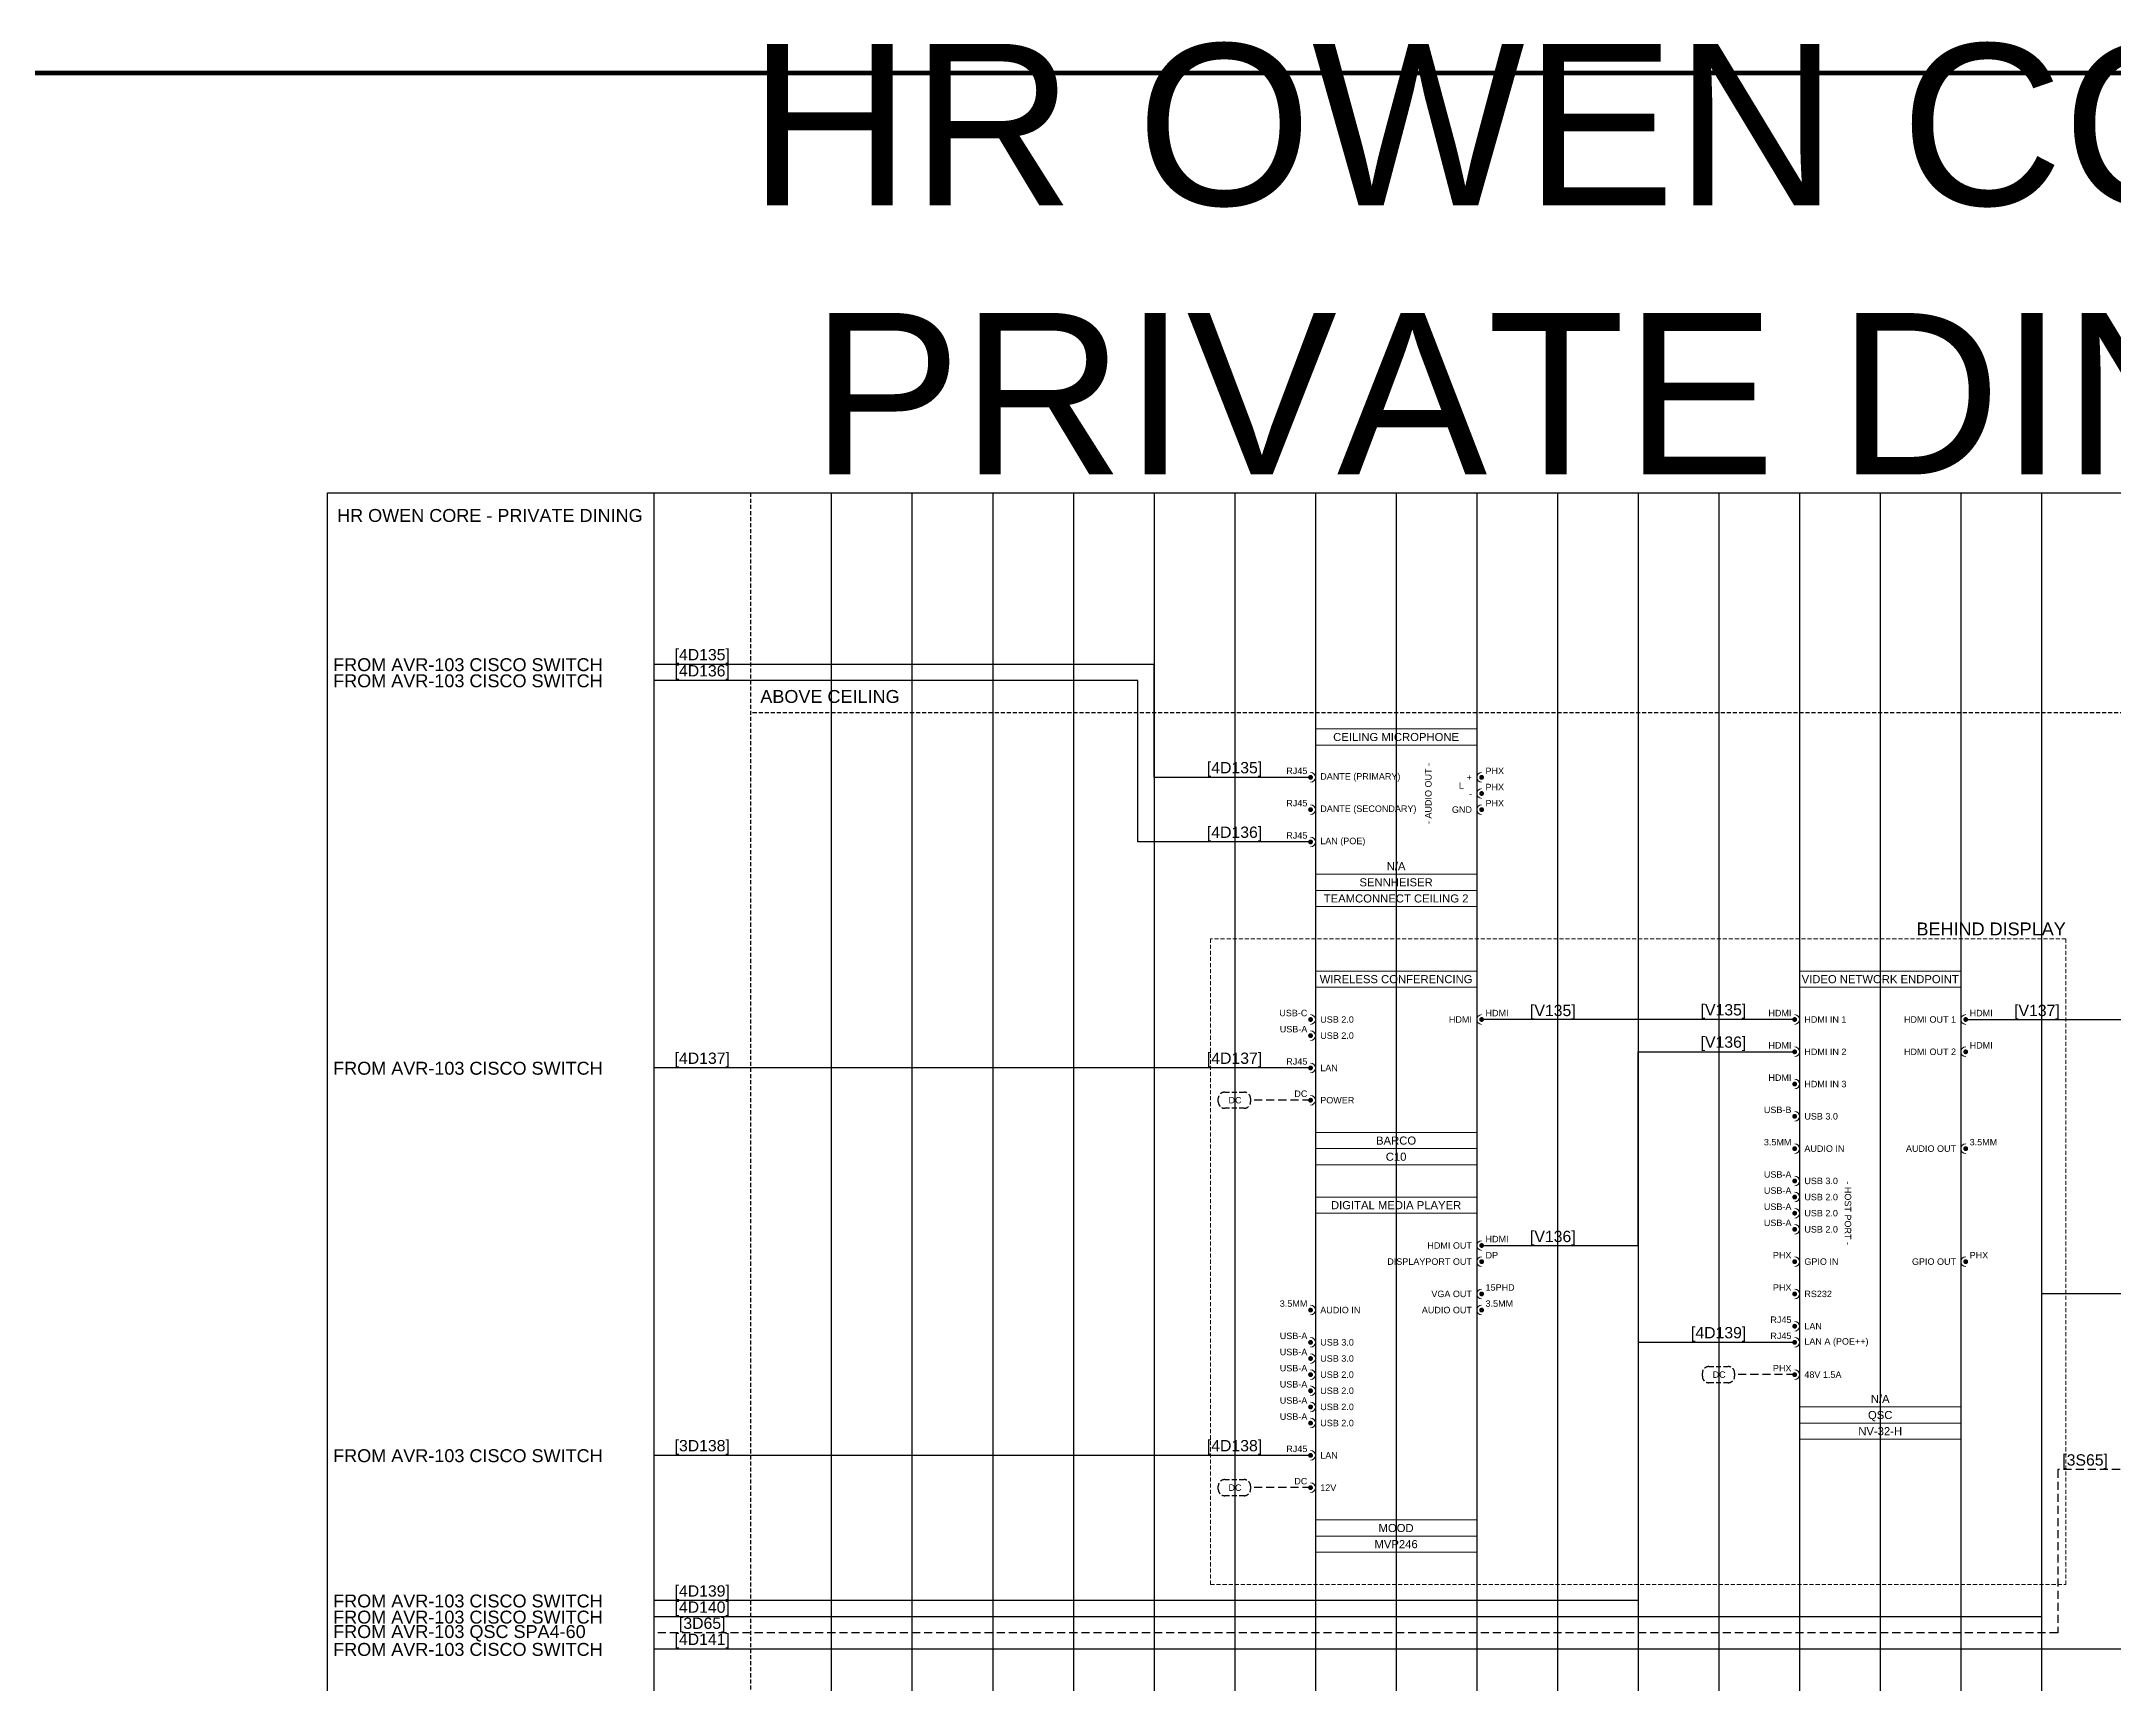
# Model space of a CAD drawing. Header units: millimetres. Extents: x -71336 to -35435, y -26189 to 22712.
# Drawn here: x -40299 to -39656, y -5342 to -4833 of the extents above; entities that cross this region are included whole.
import ezdxf
from ezdxf.enums import TextEntityAlignment as Align
from ezdxf.lldxf.tags import DXFTag

# ---------------------------------------------------------------- set-up
doc = ezdxf.new("R2010")
doc.units = ezdxf.units.MM
doc.linetypes.add('DASHED', pattern=[0.75, 0.5, -0.25])
doc.linetypes.add('DASHED2', pattern=[0.375, 0.25, -0.125])
for name, color, linetype in [('SC - 2 Core Speaker', 211, 'DASHED'), ('SC - 3 Core Flex', 7, 'DASHED'), ('SC - Cat - Green - Data', 84, 'Continuous'), ('SC - Cat - Green - Data - DANTE', 84, 'DANTE'), ('SC - Cat - Green - Data - DS', 84, 'DS'), ('SC - Cat - Green - Data - QLAN', 84, 'QLAN'), ('SC - HDMI', 192, 'Continuous'), ('SC - Text', 7, 'Continuous'), ('Text', 7, 'Continuous')]:
    doc.layers.add(name, color=color, linetype=linetype)
doc.layers.add('SC - Equipment', color=7, linetype='Continuous', lineweight=13)
doc.layers.add('SC - Titlesheet - Model', color=250, linetype='Continuous', plot=False)
doc.layers.add('SC - Xlines', color=252, linetype='Continuous', plot=False)
doc.styles.add('ARIAL', font='arial.ttf')
doc.styles.get("Standard").update_dxf_attribs({"font": 'arial.ttf', "height": 35})
tags = doc.linetypes.add('DANTE', pattern='A,3.745209,-0.071128,["DANTE",ARIAL,S=0.5,R=0,X=0,Y=-0.25],-2.454793,3.728871', length=10.000001).pattern_tags.tags
tags[6] = DXFTag(74, 10)
tags = doc.linetypes.add('DS', pattern='A,1.939444,-0.075392,["DS",ARIAL,S=0.5,R=0,X=0,Y=-0.25],-1.06308,1.922084', length=5).pattern_tags.tags
tags[6] = DXFTag(74, 10)
tags = doc.linetypes.add('QLAN', pattern='A,3.942001,-0.106942,["QLAN",ARIAL,S=0.5,R=0,X=0,Y=-0.25],-1.981735,3.969322', length=10).pattern_tags.tags
tags[6] = DXFTag(74, 10)

# ---------------------------------------------------------------- blocks, each defined once
blk = doc.blocks.new('*U189')
at = {"layer": 'SC - Titlesheet - Model', "color": 6, "ltscale": 5, "const_width": 1}
blk.add_lwpolyline([(-365.5, -287), (365.5, -287), (365.5, 287), (-365.5, 287)], close=True, dxfattribs=at)
at = {"layer": 'SC - Titlesheet - Model', "color": 5, "lineweight": 30, "ltscale": 5, "flags": 104}
blk.add_attdef('ADDITIONS', text='', height=5, dxfattribs=at).set_placement((-365.5, -312), align=Align.TOP_LEFT)
blk.add_attdef('CHANGES', text='', height=5, dxfattribs=at).set_placement((0, -312), align=Align.TOP_CENTER)
blk.add_attdef('OMISSIONS', text='', height=5, dxfattribs=at).set_placement((365.5, -312), align=Align.TOP_RIGHT)
blk = doc.blocks.new('QSC NV-32-H - SCHEMATIC')
at = {"layer": 'SC - Equipment'}
for p, q in [((-25, 0), (25, 0)), ((-25, -145), (-25, 0)), ((25, 0), (25, -145)), ((25, -5), (-25, -5)), ((25, -135), (-25, -135)), ((25, -135), (-25, -135)), ((25, -140), (-25, -140)), ((25, -140), (-25, -140)), ((25, -140), (-25, -140)), ((25, -145), (-25, -145))]:
    blk.add_line(p, q, dxfattribs=at)
at = {"layer": 'SC - Equipment', "const_width": 0.7}
for points in [[(-26.1, -15, 1), (-26.9, -15, 1)], [(26.1, -15, -1), (26.9, -15, -1)], [(-26.1, -25, 1), (-26.9, -25, 1)], [(26.1, -25, -1), (26.9, -25, -1)], [(-26.1, -35, 1), (-26.9, -35, 1)], [(-26.1, -45, 1), (-26.9, -45, 1)], [(-26.1, -55, 1), (-26.9, -55, 1)], [(26.1, -55, -1), (26.9, -55, -1)], [(-26.1, -65, 1), (-26.9, -65, 1)], [(-26.1, -70, 1), (-26.9, -70, 1)], [(-26.1, -75, 1), (-26.9, -75, 1)], [(-26.1, -80, 1), (-26.9, -80, 1)], [(-26.1, -90, 1), (-26.9, -90, 1)], [(26.1, -90, -1), (26.9, -90, -1)], [(-26.1, -100, 1), (-26.9, -100, 1)], [(-26.1, -110, 1), (-26.9, -110, 1)], [(-26.1, -115, 1), (-26.9, -115, 1)], [(-26.1, -125, 1), (-26.9, -125, 1)]]:
    blk.add_lwpolyline(points, format="xyb", close=True, dxfattribs=at)
at = {"layer": 'SC - Equipment'}
for centre, start, end in [((-26.5, -15), 270, 90), ((26.5, -15), 90, 270), ((-26.5, -25), 270, 90), ((26.5, -25), 90, 270), ((-26.5, -35), 270, 90), ((-26.5, -45), 270, 90), ((-26.5, -55), 270, 90), ((26.5, -55), 90, 270), ((-26.5, -65), 270, 90), ((-26.5, -70), 270, 90), ((-26.5, -75), 270, 90), ((-26.5, -80), 270, 90), ((-26.5, -90), 270, 90), ((26.5, -90), 90, 270), ((-26.5, -100), 270, 90), ((-26.5, -110), 270, 90), ((-26.5, -115), 270, 90), ((-26.5, -125), 270, 90)]:
    blk.add_arc(centre, 1.5, start, end, dxfattribs=at)
at = {"ltscale": 5}
for tag, p in [('DESCRIPTION', (0, -2.5)), ('BRACKET', (0, -132.5)), ('MODEL', (0, -142.5)), ('MAKE', (0, -137.5))]:
    blk.add_attdef(tag, text='', height=2.5, dxfattribs=at).set_placement(p, align=Align.MIDDLE_CENTER)
at = {"ltscale": 5, "flags": 1}
for tag, p in [('ROOM_TYPE', (45, -5)), ('LOCATION', (45, -10)), ('RACK_EQUIPMENT_(Y/N)', (45, -15)), ('IP_(Y/N)', (45, -30)), ('AMP(@240V)', (45, -40)), ('POE(WATT)', (45, -35)), ('WATT', (45, -45)), ('BTU/H', (45, -50)), ('WEIGHT(KG)', (45, -55)), ('TRANSFORMER_TAPS', (45, -60))]:
    blk.add_attdef(tag, p, '', height=2.5, dxfattribs=at)
at = {"layer": 'SC - Equipment', "ltscale": 5, "char_height": 2}
for s, insert, width, attachment_point in [('HDMI', (-27.5, -13), 5.7736, 6), ('HDMI', (27.72, -13), 7.1748, 4), ('HDMI IN 1', (-23.5, -15), 23.5, 4), ('HDMI OUT 1', (23.5, -15), 23.5, 6), ('HDMI', (-27.5, -23), 5.7736, 6), ('HDMI IN 2', (-23.5, -25), 23.5, 4), ('HDMI OUT 2', (23.5, -25), 23.5, 6), ('HDMI', (27.72, -23), 7.1748, 4), ('HDMI', (-27.5, -33), 5.7736, 6), ('HDMI IN 3', (-23.5, -35), 23.5, 4), ('USB-B', (-27.5, -43), 5.7736, 6), ('USB 3.0', (-23.5, -45), 23.5, 4), ('3.5MM', (-27.5, -53), 5.7736, 6), ('AUDIO IN', (-23.5, -55), 23.5, 4), ('AUDIO OUT', (23.5, -55), 23.5, 6), ('3.5MM', (27.72, -53), 7.1748, 4), ('USB-A', (-27.5, -63), 5.7736, 6), ('USB 3.0', (-23.5, -65), 23.5, 4), ('USB-A', (-27.5, -68), 5.7736, 6), ('USB 2.0', (-23.5, -70), 23.5, 4), ('USB-A', (-27.5, -73), 5.7736, 6), ('USB-A', (-27.5, -78), 5.7736, 6), ('USB 2.0', (-23.5, -75), 23.5, 4), ('USB 2.0', (-23.5, -80), 23.5, 4), ('PHX', (-27.5, -88), 5.7736, 6), ('GPIO IN', (-23.5, -90), 23.5, 4), ('GPIO OUT', (23.5, -90), 23.5, 6), ('PHX', (27.72, -88), 7.1748, 4), ('PHX', (-27.5, -98), 5.7736, 6), ('RS232', (-23.5, -100), 23.5, 4), ('RJ45', (-27.5, -108), 5.7736, 6), ('LAN', (-23.5, -110), 23.5, 4), ('RJ45', (-27.5, -113), 5.7736, 6), ('LAN A (POE++)', (-23.5, -115), 23.5, 4), ('PHX', (-27.5, -123), 5.7736, 6), ('48V 1.5A', (-23.5, -125), 23.5, 4)]:
    blk.add_mtext(s, dxfattribs=dict(at, insert=insert, width=width, attachment_point=attachment_point))
at = {"layer": 'SC - Equipment', "ltscale": 5, "insert": (-10, -74.99), "char_height": 2, "width": 19.6371, "attachment_point": 5, "rotation": 270}
blk.add_mtext('- HOST PORT -', dxfattribs=at)
blk = doc.blocks.new('SENNHEISER TEAMCONNECT CEILING 2 - SCHEMATIC')
at = {"layer": 'SC - Equipment'}
for p, q in [((-25, 0), (25, 0)), ((-25, -55), (-25, 0)), ((25, 0), (25, -55)), ((25, -5), (-25, -5)), ((25, -45), (-25, -45)), ((25, -45), (-25, -45)), ((25, -50), (-25, -50)), ((25, -50), (-25, -50)), ((25, -50), (-25, -50)), ((25, -55), (-25, -55))]:
    blk.add_line(p, q, dxfattribs=at)
at = {"layer": 'SC - Equipment', "const_width": 0.7}
for points in [[(-26.1, -15, 1), (-26.9, -15, 1)], [(26.1, -15, -1), (26.9, -15, -1)], [(26.1, -20, -1), (26.9, -20, -1)], [(-26.1, -25, 1), (-26.9, -25, 1)], [(26.1, -25, -1), (26.9, -25, -1)], [(-26.1, -35, 1), (-26.9, -35, 1)]]:
    blk.add_lwpolyline(points, format="xyb", close=True, dxfattribs=at)
at = {"layer": 'SC - Equipment'}
for centre, start, end in [((-26.5, -15), 270, 90), ((26.5, -15), 90, 270), ((26.5, -20), 90, 270), ((-26.5, -25), 270, 90), ((26.5, -25), 90, 270), ((-26.5, -35), 270, 90)]:
    blk.add_arc(centre, 1.5, start, end, dxfattribs=at)
at = {"ltscale": 5}
for tag, p in [('DESCRIPTION', (0, -2.5)), ('BRACKET', (0, -42.5)), ('MODEL', (0, -52.5)), ('MAKE', (0, -47.5))]:
    blk.add_attdef(tag, text='', height=2.5, dxfattribs=at).set_placement(p, align=Align.MIDDLE_CENTER)
at = {"ltscale": 5, "flags": 1}
for tag, p in [('ROOM_TYPE', (45, -5)), ('LOCATION', (45, -10)), ('RACK_EQUIPMENT_(Y/N)', (45, -15)), ('IP_(Y/N)', (45, -30)), ('AMP(@240V)', (45, -40)), ('POE(WATT)', (45, -35)), ('WATT', (45, -45)), ('BTU/H', (45, -50)), ('WEIGHT(KG)', (45, -55)), ('TRANSFORMER_TAPS', (45, -60))]:
    blk.add_attdef(tag, p, '', height=2.5, dxfattribs=at)
at = {"layer": 'SC - Equipment', "ltscale": 5, "char_height": 2}
for s, insert, width, attachment_point in [('RJ45', (-27.5, -13), 5.7736, 6), ('PHX', (27.7, -13), 3.7458, 4), ('DANTE (PRIMARY)', (-23.5, -15), 26.4726, 4), ('L', (21, -17.5), 23.5, 6), ('+', (23.5, -15), 23.5, 6), ('PHX', (27.7, -18), 3.7458, 4), ('RJ45', (-27.5, -23), 5.7736, 6), ('DANTE (SECONDARY)', (-23.5, -25), 30.4007, 4), ('GND', (23.5, -25), 23.5, 6), ('-', (23.5, -20), 23.5, 6), ('PHX', (27.7, -23), 3.7458, 4), ('RJ45', (-27.5, -33), 5.7736, 6), ('LAN (POE)', (-23.5, -35), 23.5, 4)]:
    blk.add_mtext(s, dxfattribs=dict(at, insert=insert, width=width, attachment_point=attachment_point))
at = {"layer": 'SC - Equipment', "ltscale": 5, "insert": (10, -20), "char_height": 2, "width": 18.8532, "attachment_point": 5, "rotation": 90}
blk.add_mtext('- AUDIO OUT -', dxfattribs=at)
blk = doc.blocks.new('BARCO C10 - SCHEMATIC')
at = {"layer": 'SC - Equipment'}
for p, q in [((-25, 0), (25, 0)), ((-25, -60), (-25, 0)), ((25, 0), (25, -60)), ((25, -5), (-25, -5)), ((25, -50), (-25, -50)), ((25, -50), (-25, -50)), ((25, -55), (-25, -55)), ((25, -55), (-25, -55)), ((25, -55), (-25, -55)), ((25, -60), (-25, -60))]:
    blk.add_line(p, q, dxfattribs=at)
at = {"layer": 'SC - Equipment', "const_width": 0.7}
for points in [[(-26.1, -15, 1), (-26.9, -15, 1)], [(-26.1, -20, 1), (-26.9, -20, 1)], [(26.1, -15, -1), (26.9, -15, -1)], [(-26.1, -30, 1), (-26.9, -30, 1)], [(-26.1, -40, 1), (-26.9, -40, 1)]]:
    blk.add_lwpolyline(points, format="xyb", close=True, dxfattribs=at)
at = {"layer": 'SC - Equipment'}
for centre, start, end in [((-26.5, -15), 270, 90), ((-26.5, -20), 270, 90), ((26.5, -15), 90, 270), ((-26.5, -30), 270, 90), ((-26.5, -40), 270, 90)]:
    blk.add_arc(centre, 1.5, start, end, dxfattribs=at)
at = {"ltscale": 5}
for tag, p in [('DESCRIPTION', (0, -2.5)), ('MAKE', (0, -52.5)), ('MODEL', (0, -57.5))]:
    blk.add_attdef(tag, text='', height=2.5, dxfattribs=at).set_placement(p, align=Align.MIDDLE_CENTER)
at = {"ltscale": 5, "flags": 1}
for tag, p in [('ROOM_TYPE', (45, -5)), ('LOCATION', (45, -10)), ('RACK_EQUIPMENT_(Y/N)', (45, -15)), ('IP_(Y/N)', (45, -30)), ('AMP(@240V)', (45, -40)), ('POE(WATT)', (45, -35)), ('WATT', (45, -45)), ('BTU/H', (45, -50)), ('WEIGHT(KG)', (45, -55)), ('TRANSFORMER_TAPS', (45, -60))]:
    blk.add_attdef(tag, p, '', height=2.5, dxfattribs=at)
blk.add_attdef('BRACKET', text='', height=2.5, dxfattribs=at).set_placement((0, -47.5), align=Align.MIDDLE_CENTER)
at = {"layer": 'SC - Equipment', "ltscale": 5, "char_height": 2}
for s, insert, width, attachment_point in [('USB-C', (-27.5, -13), 5.7736, 6), ('HDMI', (27.72, -13), 7.1748, 4), ('USB-A', (-27.5, -18), 5.7736, 6), ('USB 2.0', (-23.5, -15), 23.5, 4), ('USB 2.0', (-23.5, -20), 23.5, 4), ('HDMI', (23.5, -15), 23.5, 6), ('RJ45', (-27.5, -28), 5.7736, 6), ('LAN', (-23.5, -30), 23.5, 4), ('DC', (-27.5, -38), 5.7736, 6), ('POWER', (-23.5, -40), 23.5, 4)]:
    blk.add_mtext(s, dxfattribs=dict(at, insert=insert, width=width, attachment_point=attachment_point))
blk = doc.blocks.new('MOOD MVP246 - SCHEMATIC')
at = {"layer": 'SC - Equipment'}
for p, q in [((-25, 0), (25, 0)), ((-25, -110), (-25, 0)), ((25, 0), (25, -110)), ((25, -5), (-25, -5)), ((25, -100), (-25, -100)), ((25, -100), (-25, -100)), ((25, -105), (-25, -105)), ((25, -105), (-25, -105)), ((25, -105), (-25, -105)), ((25, -110), (-25, -110))]:
    blk.add_line(p, q, dxfattribs=at)
at = {"layer": 'SC - Equipment', "const_width": 0.7}
for points in [[(26.1, -15, -1), (26.9, -15, -1)], [(26.1, -20, -1), (26.9, -20, -1)], [(26.1, -30, -1), (26.9, -30, -1)], [(-26.1, -35, 1), (-26.9, -35, 1)], [(26.1, -35, -1), (26.9, -35, -1)], [(-26.1, -45, 1), (-26.9, -45, 1)], [(-26.1, -50, 1), (-26.9, -50, 1)], [(-26.1, -55, 1), (-26.9, -55, 1)], [(-26.1, -60, 1), (-26.9, -60, 1)], [(-26.1, -65, 1), (-26.9, -65, 1)], [(-26.1, -70, 1), (-26.9, -70, 1)], [(-26.1, -80, 1), (-26.9, -80, 1)], [(-26.1, -90, 1), (-26.9, -90, 1)]]:
    blk.add_lwpolyline(points, format="xyb", close=True, dxfattribs=at)
at = {"layer": 'SC - Equipment'}
for centre, start, end in [((26.5, -15), 90, 270), ((26.5, -20), 90, 270), ((26.5, -30), 90, 270), ((-26.5, -35), 270, 90), ((26.5, -35), 90, 270), ((-26.5, -45), 270, 90), ((-26.5, -50), 270, 90), ((-26.5, -55), 270, 90), ((-26.5, -60), 270, 90), ((-26.5, -65), 270, 90), ((-26.5, -70), 270, 90), ((-26.5, -80), 270, 90), ((-26.5, -90), 270, 90)]:
    blk.add_arc(centre, 1.5, start, end, dxfattribs=at)
at = {"ltscale": 5}
for tag, p in [('DESCRIPTION', (0, -2.5)), ('MAKE', (0, -102.5)), ('MODEL', (0, -107.5))]:
    blk.add_attdef(tag, text='', height=2.5, dxfattribs=at).set_placement(p, align=Align.MIDDLE_CENTER)
at = {"ltscale": 5, "flags": 1}
for tag, p in [('ROOM_TYPE', (45, -5)), ('LOCATION', (45, -10)), ('RACK_EQUIPMENT_(Y/N)', (45, -15)), ('IP_(Y/N)', (45, -30)), ('AMP(@240V)', (45, -40)), ('POE(WATT)', (45, -35)), ('WATT', (45, -45)), ('BTU/H', (45, -50)), ('WEIGHT(KG)', (45, -55)), ('TRANSFORMER_TAPS', (45, -60))]:
    blk.add_attdef(tag, p, '', height=2.5, dxfattribs=at)
blk.add_attdef('BRACKET', text='', height=2.5, dxfattribs=at).set_placement((0, -97.5), align=Align.MIDDLE_CENTER)
at = {"layer": 'SC - Equipment', "ltscale": 5, "char_height": 2}
for s, insert, width, attachment_point in [('HDMI', (27.72, -13), 7.1748, 4), ('DISPLAYPORT OUT', (23.5, -20), 34.4972, 6), ('HDMI OUT', (23.5, -15), 23.5, 6), ('DP', (27.72, -18), 7.1748, 4), ('3.5MM', (-27.5, -33), 5.7736, 6), ('VGA OUT', (23.5, -30), 23.5, 6), ('3.5MM', (27.72, -33), 7.1748, 4), ('15PHD', (27.72, -28), 7.1748, 4), ('AUDIO IN', (-23.5, -35), 23.5, 4), ('AUDIO OUT', (23.5, -35), 23.5, 6), ('USB-A', (-27.5, -43), 5.7736, 6), ('USB 3.0', (-23.5, -45), 23.5, 4), ('USB-A', (-27.5, -48), 5.7736, 6), ('USB 3.0', (-23.5, -50), 23.5, 4), ('USB-A', (-27.5, -53), 5.7736, 6), ('USB-A', (-27.5, -58), 5.7736, 6), ('USB 2.0', (-23.5, -55), 23.5, 4), ('USB-A', (-27.5, -63), 5.7736, 6), ('USB 2.0', (-23.5, -60), 23.5, 4), ('USB 2.0', (-23.5, -65), 23.5, 4), ('USB-A', (-27.5, -68), 5.7736, 6), ('USB 2.0', (-23.5, -70), 23.5, 4), ('RJ45', (-27.5, -78), 5.7736, 6), ('LAN', (-23.5, -80), 23.5, 4), ('DC', (-27.5, -88), 5.7736, 6), ('12V', (-23.5, -90), 23.5, 4)]:
    blk.add_mtext(s, dxfattribs=dict(at, insert=insert, width=width, attachment_point=attachment_point))

msp = doc.modelspace()

# ---------------------------------------------------------------- linework, layer by layer
at = {"color": 30, "linetype": 'DASHED2', "ltscale": 5}
msp.add_line((-40078.971, -4973.253), (-40078.971, -5649.498), dxfattribs=at)
at = {"color": 31, "linetype": 'DASHED2', "ltscale": 5}
msp.add_line((-39478.971, -5041.375), (-40078.971, -5041.375), dxfattribs=at)
at = {"layer": 'SC - 2 Core Speaker', "ltscale": 5}
msp.add_lwpolyline([(-39643.402, -5275.783), (-39673.971, -5275.783), (-39673.971, -5326.375), (-40108.971, -5326.375)], dxfattribs=at)
at = {"layer": 'SC - 3 Core Flex', "ltscale": 3}
for points in [[(-39932.069, -5158.875), (-39926.069, -5158.875, -0.4142136), (-39924.069, -5160.875), (-39924.069, -5161.875, -0.4142136), (-39926.069, -5163.875), (-39932.069, -5163.875, -0.4142136), (-39934.069, -5161.875), (-39934.069, -5160.875, -0.4142136)], [(-39782.069, -5243.875), (-39776.069, -5243.875, -0.4142136), (-39774.069, -5245.875), (-39774.069, -5246.875, -0.4142136), (-39776.069, -5248.875), (-39782.069, -5248.875, -0.4142136), (-39784.069, -5246.875), (-39784.069, -5245.875, -0.4142136)], [(-39932.069, -5278.875), (-39926.069, -5278.875, -0.4142136), (-39924.069, -5280.875), (-39924.069, -5281.875, -0.4142136), (-39926.069, -5283.875), (-39932.069, -5283.875, -0.4142136), (-39934.069, -5281.875), (-39934.069, -5280.875, -0.4142136)]]:
    msp.add_lwpolyline(points, format="xyb", close=True, dxfattribs=at)
at = {"layer": 'SC - 3 Core Flex', "ltscale": 5}
for points in [[(-39905.471, -5161.375), (-39924.069, -5161.375)], [(-39755.471, -5246.375), (-39774.069, -5246.375)], [(-39905.471, -5281.375), (-39924.069, -5281.375)]]:
    msp.add_lwpolyline(points, dxfattribs=at)
at = {"layer": 'SC - Cat - Green - Data', "ltscale": 5}
for points in [[(-39905.471, -5081.375), (-39958.971, -5081.375), (-39958.971, -5031.375), (-40108.971, -5031.375)], [(-39905.471, -5151.375), (-40108.971, -5151.375)], [(-39605.471, -5221.375), (-39678.971, -5221.375), (-39678.971, -5321.375), (-40108.971, -5321.375)]]:
    msp.add_lwpolyline(points, dxfattribs=at)
at = {"layer": 'SC - Cat - Green - Data - DANTE', "ltscale": 5}
msp.add_lwpolyline([(-39905.471, -5061.375), (-39953.971, -5061.375), (-39953.971, -5026.375), (-40108.971, -5026.375)], dxfattribs=at)
at = {"layer": 'SC - Cat - Green - Data - DS', "ltscale": 5}
msp.add_lwpolyline([(-39905.471, -5271.375), (-40108.971, -5271.375)], dxfattribs=at)
at = {"layer": 'SC - Cat - Green - Data - QLAN', "ltscale": 5}
for points in [[(-39755.471, -5236.375), (-39803.971, -5236.375), (-39803.971, -5316.375), (-40108.971, -5316.375)], [(-39605.471, -5331.375), (-40108.971, -5331.375)]]:
    msp.add_lwpolyline(points, dxfattribs=at)
at = {"layer": 'SC - Equipment', "color": 251, "linetype": 'DASHED2', "ltscale": 5, "true_color": 0x636466}
msp.add_lwpolyline([(-39671.47, -5111.375), (-39936.47, -5111.375), (-39936.47, -5311.375), (-39671.471, -5311.375)], close=True, dxfattribs=at)
at = {"layer": 'SC - HDMI', "ltscale": 5}
for points in [[(-39755.471, -5136.375), (-39852.471, -5136.375)], [(-39702.471, -5136.375), (-39605.471, -5136.375)], [(-39852.471, -5206.375), (-39803.971, -5206.375), (-39803.971, -5146.375), (-39755.471, -5146.375)]]:
    msp.add_lwpolyline(points, dxfattribs=at)
at = {"layer": 'SC - Xlines', "ltscale": 5, "transparency": 33554687}
msp.add_lwpolyline([(-40210.108, -4973.253), (-39347.834, -4973.253), (-39347.834, -5649.498), (-40210.108, -5649.498)], close=True, dxfattribs=at)
at = {"layer": 'SC - Xlines', "ltscale": 5}
for points in [[(-40108.971, -4973.253), (-40108.971, -5649.498)], [(-40028.971, -4973.253), (-40028.971, -5649.498)], [(-39978.971, -4973.253), (-39978.971, -5649.498)], [(-39928.971, -4973.253), (-39928.971, -5649.498)], [(-39878.971, -4973.253), (-39878.971, -5649.498)], [(-39828.971, -4973.253), (-39828.971, -5649.498)], [(-39778.971, -4973.253), (-39778.971, -5649.498)], [(-39728.971, -4973.253), (-39728.971, -5649.498)], [(-39678.971, -4973.253), (-39678.971, -5649.498)]]:
    msp.add_lwpolyline(points, dxfattribs=at)
at = {"layer": 'SC - Xlines', "color": 250, "ltscale": 5}
for points in [[(-40053.971, -4973.253), (-40053.971, -5649.498)], [(-40003.971, -4973.253), (-40003.971, -5649.498)], [(-39953.971, -4973.253), (-39953.971, -5649.498)], [(-39903.971, -4973.253), (-39903.971, -5649.498)], [(-39853.971, -4973.253), (-39853.971, -5649.498)], [(-39803.971, -4973.253), (-39803.971, -5649.498)], [(-39753.971, -4973.253), (-39753.971, -5649.498)], [(-39703.971, -4973.253), (-39703.971, -5649.498)]]:
    msp.add_lwpolyline(points, dxfattribs=at)

# ---------------------------------------------------------------- block references
at = {"xscale": 1.453726663415115, "yscale": 1.453726663415115, "zscale": 1.453726663415115}
msp.add_blockref('*U189', (-39772.271, -5260.478), dxfattribs=at)
at = {"ltscale": 5}
for name, p, values in [('SENNHEISER TEAMCONNECT CEILING 2 - SCHEMATIC', (-39878.971, -5046.375), {'DESCRIPTION': 'CEILING MICROPHONE', 'MAKE': 'SENNHEISER', 'MODEL': 'TEAMCONNECT CEILING 2', 'BRACKET': 'N/A'}), ('BARCO C10 - SCHEMATIC', (-39878.971, -5121.375), {'DESCRIPTION': 'WIRELESS CONFERENCING', 'MAKE': 'BARCO', 'MODEL': 'C10'}), ('QSC NV-32-H - SCHEMATIC', (-39728.971, -5121.375), {'DESCRIPTION': 'VIDEO NETWORK ENDPOINT', 'MAKE': 'QSC', 'MODEL': 'NV-32-H', 'BRACKET': 'N/A'}), ('MOOD MVP246 - SCHEMATIC', (-39878.971, -5191.375), {'DESCRIPTION': 'DIGITAL MEDIA PLAYER', 'MAKE': 'MOOD', 'MODEL': 'MVP246'})]:
    msp.add_blockref(name, p, dxfattribs=at).add_auto_attribs(values)

# ---------------------------------------------------------------- texts
at = {"layer": 'SC - Equipment', "color": 251, "linetype": 'DASHED2', "ltscale": 5, "true_color": 0x636466, "insert": (-39671.47, -5110.375), "char_height": 4, "attachment_point": 9, "style": 'ARIAL'}
msp.add_mtext('BEHIND DISPLAY', dxfattribs=at)
at = {"layer": 'SC - Text', "style": 'ARIAL'}
for s, insert, char_height, attachment_point in [('HR OWEN CORE - \\PPRIVATE DINING', (-39778.971, -4968.253), 50, 8), ('ABOVE CEILING', (-40075.971, -5038.375), 4, 7)]:
    msp.add_mtext(s, dxfattribs=dict(at, insert=insert, char_height=char_height, attachment_point=attachment_point))
at = {"layer": 'SC - Text', "insert": (-40207.108, -4978.253), "char_height": 4, "width": 97.49642, "attachment_point": 1, "style": 'ARIAL'}
msp.add_mtext('HR OWEN CORE - PRIVATE DINING', dxfattribs=at)
at = {"layer": 'SC - Text'}
for s, insert, char_height, width, attachment_point in [('[4D135]', (-40093.971, -5026.175), 3.5, 12.99494, 8), ('FROM AVR-103 CISCO SWITCH', (-40208.326, -5026.499), 4, 112.13429, 4), ('FROM AVR-103 CISCO SWITCH', (-40208.326, -5031.499), 4, 112.13429, 4), ('[4D136]', (-40093.971, -5031.175), 3.5, 12.99494, 8), ('[4D135]', (-39920.471, -5061.175), 3.5, 14.6761, 9), ('[4D136]', (-39920.471, -5081.175), 3.5, 14.6761, 9), ('[V135]', (-39837.471, -5136.375), 3.5, 15.57197, 7), ('[V135]', (-39770.471, -5136.175), 3.5, 14.6761, 9), ('[V137]', (-39687.471, -5136.375), 3.5, 15.57197, 7), ('[V136]', (-39770.471, -5146.175), 3.5, 14.6761, 9), ('FROM AVR-103 CISCO SWITCH', (-40208.326, -5151.499), 4, 112.13429, 4), ('[4D137]', (-40093.971, -5151.175), 3.5, 12.99494, 8), ('[4D137]', (-39920.471, -5151.175), 3.5, 14.6761, 9), ('[V136]', (-39837.471, -5206.375), 3.5, 15.57197, 7), ('[4D139]', (-39770.471, -5236.175), 3.5, 14.6761, 9), ('[3D138]', (-40093.971, -5271.175), 3.5, 12.99494, 8), ('[4D138]', (-39920.471, -5271.175), 3.5, 14.6761, 9), ('FROM AVR-103 CISCO SWITCH', (-40208.326, -5271.499), 4, 112.13429, 4), ('[3S65]', (-39658.402, -5275.591), 3.5, 14.6761, 9), ('[4D139]', (-40093.971, -5316.175), 3.5, 12.99494, 8), ('FROM AVR-103 CISCO SWITCH', (-40208.326, -5316.499), 4, 112.13429, 4), ('[4D140]', (-40093.971, -5321.175), 3.5, 12.99494, 8), ('FROM AVR-103 CISCO SWITCH', (-40208.326, -5321.499), 4, 112.13429, 4), ('FROM AVR-103 QSC SPA4-60', (-40208.326, -5326.499), 4, 112.13429, 4), ('[3D65]', (-40093.971, -5326.175), 3.5, 12.99494, 8), ('FROM AVR-103 CISCO SWITCH', (-40208.326, -5331.499), 4, 112.13429, 4), ('[4D141]', (-40093.971, -5331.175), 3.5, 12.99494, 8)]:
    msp.add_mtext(s, dxfattribs=dict(at, insert=insert, char_height=char_height, width=width, attachment_point=attachment_point))
at = {"layer": 'Text', "char_height": 2, "width": 143.97126, "attachment_point": 5}
for insert in [(-39928.869, -5161.375), (-39778.869, -5246.375), (-39928.869, -5281.375)]:
    msp.add_mtext('DC', dxfattribs=dict(at, insert=insert))

doc.saveas('drawing.dxf')
